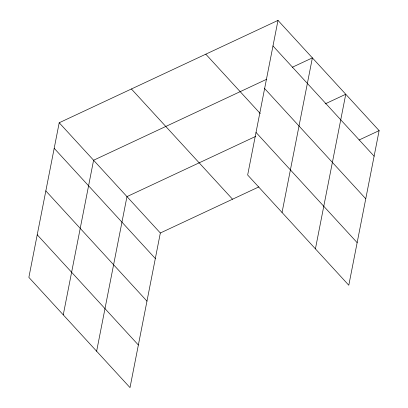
<?xml version="1.0" encoding="UTF-8"?>
<svg xmlns="http://www.w3.org/2000/svg" width="408" height="408" viewBox="0 0 408 408"><rect width="100%" height="100%" fill="white"/><g stroke="black" fill="none" stroke-linecap="round" stroke-linejoin="round"><path stroke-width="0.61" d="M59.206 122.762L28.871 277.374L130.004 387.6L160.339 232.994L59.206 122.762L277.996 20.4L379.129 130.626L348.794 285.238L247.661 175.006L277.996 20.4M63.26 314.849L93.59 160.242L266.536 79.325M96.63 351.227L126.965 196.615L255.816 136.333M282.045 212.486L312.38 57.88L292.322 67.259M315.42 248.86L345.755 94.253L325.125 103.902M160.339 232.994L258.861 186.9M359.071 140.01L379.129 130.626M272.983 45.951L374.116 156.182M264.624 88.541L365.757 198.767M205.795 54.182L260.289 113.577M256.015 132.421L357.148 242.648M131.407 88.985L232.54 199.211M54.193 148.318L155.326 258.544M45.839 190.903L146.972 301.135M37.23 234.784L138.363 345.01"/></g></svg>
